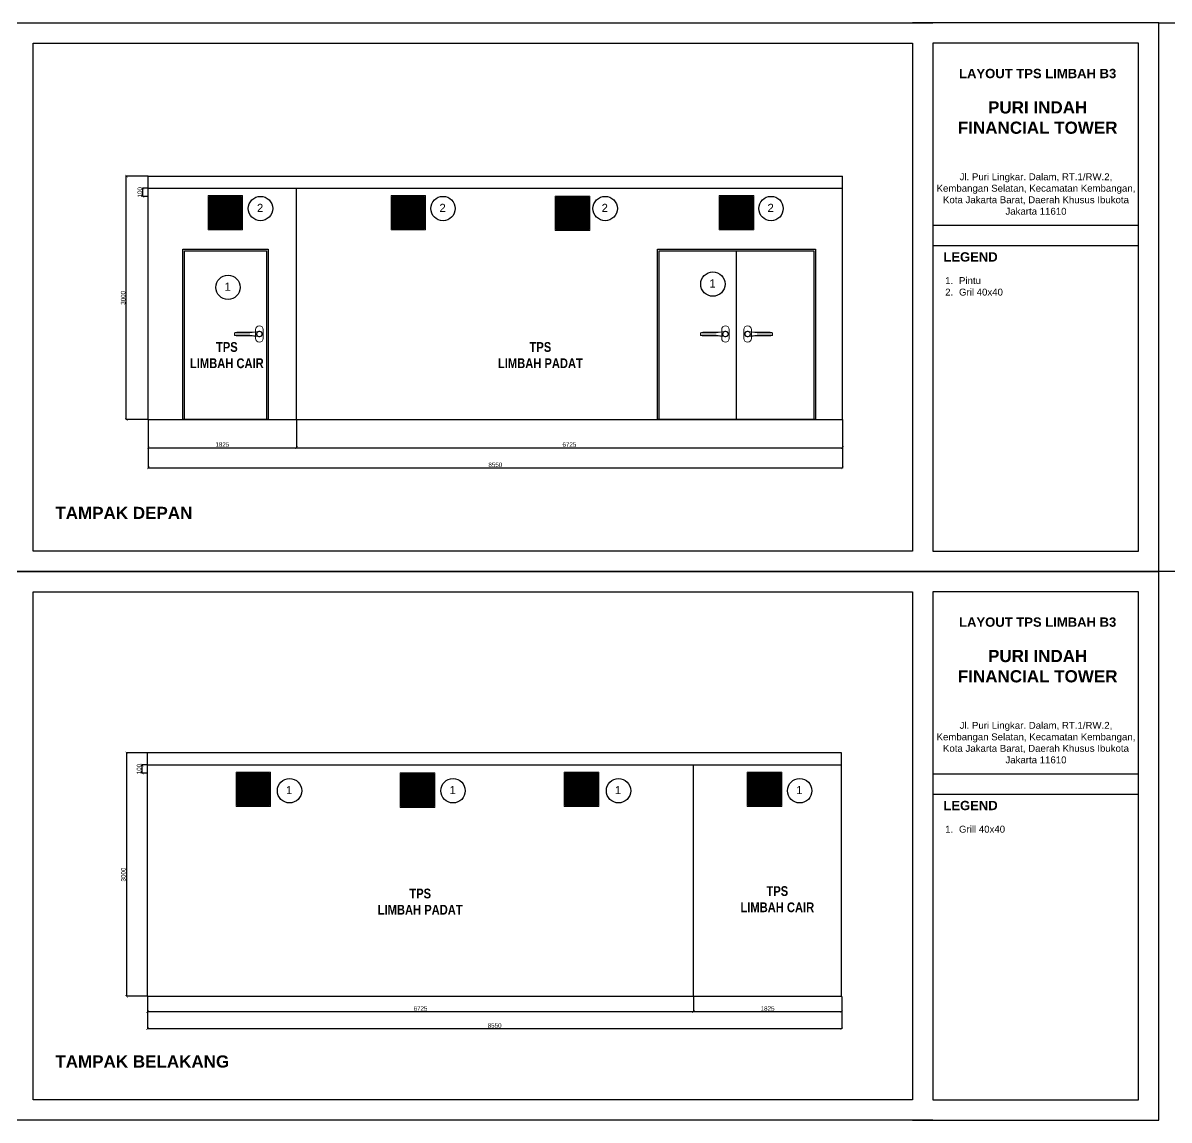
# Model space of a CAD drawing. Header units: millimetres. Extents: x -10849 to 51582, y -14593 to 28921.
# Drawn here: x 28472 to 42589, y -7834 to 5684 of the extents above; entities that cross this region are included whole.
import ezdxf

# ---------------------------------------------------------------- set-up
doc = ezdxf.new("R2010")
doc.units = ezdxf.units.MM
doc.linetypes.add('DASHED', pattern=[0.75, 0.5, -0.25])
for name, color, linetype, lineweight in [('001_Dark_1 5', 7, 'Continuous', 0), ('C NOTASI', 3, 'Continuous', 5), ('inst ME', 7, 'Continuous', 13)]:
    doc.layers.add(name, color=color, linetype=linetype, lineweight=lineweight)
doc.layers.add('A-Door', color=150, linetype='Continuous')
doc.layers.add('A-Glaz', color=92, linetype='Continuous')
doc.styles.add('DIM', font='', dxfattribs={"height": 100})
doc.styles.get("Standard").update_dxf_attribs({"font": 'arial.ttf'})
doc.styles.get('DIM').set_extended_font_data('VNI-Helve-Condense')
doc.dimstyles.new('ISO-25', dxfattribs={"dimtxt": 55, "dimasz": 32.5, "dimexe": 1.25, "dimexo": 0.625, "dimgap": 10.63, "dimtad": 1, "dimdec": 0, "dimtxsty": 'Standard', "dimblk": 'ARCHTICK', "dimcen": 2.5, "dimclrd": 40, "dimclre": 40, "dimclrt": 256, "dimadec": 0, "dimazin": 0, "dimtfac": 1, "dimtdec": 0, "dimtmove": 0, "dimatfit": 3, "dimldrblk": 'DOT', "dimfxl": 1, "dimarcsym": 0})
pattern_1 = [(45, (30025.133, -61513.14), (-9.6423652, 9.6423652), []), (45, (30031.561, -61513.14), (-9.6423652, 9.6423652), [])]
pattern_2 = [(45, (28004.326, -61523.14), (-9.6423652, 9.6423652), []), (45, (28010.754, -61523.14), (-9.6423652, 9.6423652), [])]
pattern_3 = [(45, (25983.519, -61513.14), (-9.6423652, 9.6423652), []), (45, (25989.947, -61513.14), (-9.6423652, 9.6423652), [])]
pattern_4 = [(45, (23729.326, -61513.14), (-9.6423652, 9.6423652), []), (45, (23735.754, -61513.14), (-9.6423652, 9.6423652), [])]
pattern_5 = [(45, (30370.076, -68619.615), (-9.6423652, 9.6423652), []), (45, (30376.504, -68619.615), (-9.6423652, 9.6423652), [])]
pattern_6 = [(45, (28115.883, -68619.615), (-9.6423652, 9.6423652), []), (45, (28122.311, -68619.615), (-9.6423652, 9.6423652), [])]
pattern_7 = [(45, (26095.076, -68629.615), (-9.6423652, 9.6423652), []), (45, (26101.504, -68629.615), (-9.6423652, 9.6423652), [])]
pattern_8 = [(45, (24074.269, -68619.615), (-9.6423652, 9.6423652), []), (45, (24080.697, -68619.615), (-9.6423652, 9.6423652), [])]

# ---------------------------------------------------------------- blocks, each defined once
blk = doc.blocks.new('_ArchTick')
at = {"color": 0, "linetype": 'ByBlock', "const_width": 0.15}
blk.add_lwpolyline([(-0.5, -0.5), (0.5, 0.5)], dxfattribs=at)
blk = doc.blocks.new('*D67')
at = {"color": 40, "lineweight": -2, "transparency": 16777216}
for p, q in [((30006, -3459), (29940, -3459)), ((29941, -3559), (29941, -3459)), ((30007, -3559), (29940, -3559))]:
    blk.add_line(p, q, dxfattribs=at)
at = {"layer": 'Defpoints', "color": 0, "transparency": 16777216}
for p in [(29941, -3459), (30007, -3459), (30008, -3559)]:
    blk.add_point(p, dxfattribs=at)
at = {"color": 40, "lineweight": -2, "transparency": 16777216, "xscale": 32.5, "yscale": 32.5, "zscale": 32.5}
for p, rotation in [((29941, -3459), 90), ((29941, -3559), 270)]:
    blk.add_blockref('_ArchTick', p, dxfattribs=dict(at, rotation=rotation))
at = {"transparency": 16777216, "insert": (29902, -3509), "char_height": 55, "attachment_point": 5, "rotation": 90}
blk.add_mtext('100', dxfattribs=at)
blk = doc.blocks.new('_Dot')
at = {"color": 0, "lineweight": -2}
blk.add_line((-0.5, 0), (-1, 0), dxfattribs=at)
at = {"color": 0, "const_width": 0.5}
blk.add_lwpolyline([(-0.25, 0, 1), (0.25, 0, 1)], format="xyb", close=True, dxfattribs=at)
blk = doc.blocks.new('*D91')
at = {"color": 40, "lineweight": -2, "transparency": 16777216}
for p, q in [((30007, -6310), (30007, -6709)), ((38557, -6310), (38557, -6709)), ((30007, -6707), (38557, -6707))]:
    blk.add_line(p, q, dxfattribs=at)
at = {"layer": 'Defpoints', "color": 0, "transparency": 16777216}
for p in [(30007, -6309), (38557, -6309), (38557, -6707)]:
    blk.add_point(p, dxfattribs=at)
at = {"color": 40, "lineweight": -2, "transparency": 16777216, "xscale": 32.5, "yscale": 32.5, "zscale": 32.5, "rotation": 180}
blk.add_blockref('_ArchTick', (30007, -6707), dxfattribs=at)
at = {"color": 40, "lineweight": -2, "transparency": 16777216, "xscale": 32.5, "yscale": 32.5, "zscale": 32.5}
blk.add_blockref('_ArchTick', (38557, -6707), dxfattribs=at)
at = {"transparency": 16777216, "insert": (34282, -6669), "char_height": 55, "attachment_point": 5}
blk.add_mtext('8550', dxfattribs=at)
blk = doc.blocks.new('*D92')
at = {"color": 40, "lineweight": -2, "transparency": 16777216}
for p, q in [((30007, -6310), (30007, -6499)), ((36732, -6310), (36732, -6499)), ((30007, -6498), (36732, -6498))]:
    blk.add_line(p, q, dxfattribs=at)
at = {"layer": 'Defpoints', "color": 0, "transparency": 16777216}
for p in [(30007, -6309), (36732, -6309), (36732, -6498)]:
    blk.add_point(p, dxfattribs=at)
at = {"color": 40, "lineweight": -2, "transparency": 16777216, "xscale": 32.5, "yscale": 32.5, "zscale": 32.5, "rotation": 180}
blk.add_blockref('_ArchTick', (30007, -6498), dxfattribs=at)
at = {"color": 40, "lineweight": -2, "transparency": 16777216, "xscale": 32.5, "yscale": 32.5, "zscale": 32.5}
blk.add_blockref('_ArchTick', (36732, -6498), dxfattribs=at)
at = {"transparency": 16777216, "insert": (33369, -6460), "char_height": 55, "attachment_point": 5}
blk.add_mtext('6725', dxfattribs=at)
blk = doc.blocks.new('*D93')
at = {"color": 40, "lineweight": -2, "transparency": 16777216}
for p, q in [((36732, -6310), (36732, -6499)), ((38557, -6310), (38557, -6499)), ((36732, -6498), (38557, -6498))]:
    blk.add_line(p, q, dxfattribs=at)
at = {"layer": 'Defpoints', "color": 0, "transparency": 16777216}
for p in [(36732, -6309), (38557, -6309), (38557, -6498)]:
    blk.add_point(p, dxfattribs=at)
at = {"color": 40, "lineweight": -2, "transparency": 16777216, "xscale": 32.5, "yscale": 32.5, "zscale": 32.5, "rotation": 180}
blk.add_blockref('_ArchTick', (36732, -6498), dxfattribs=at)
at = {"color": 40, "lineweight": -2, "transparency": 16777216, "xscale": 32.5, "yscale": 32.5, "zscale": 32.5}
blk.add_blockref('_ArchTick', (38557, -6498), dxfattribs=at)
at = {"transparency": 16777216, "insert": (37644, -6460), "char_height": 55, "attachment_point": 5}
blk.add_mtext('1825', dxfattribs=at)
blk = doc.blocks.new('*D97')
at = {"color": 40, "lineweight": -2, "transparency": 16777216}
for p, q in [((30015, 3647), (29948, 3647)), ((30015, 3547), (29948, 3547)), ((29949, 3547), (29949, 3647))]:
    blk.add_line(p, q, dxfattribs=at)
at = {"layer": 'Defpoints', "color": 0, "transparency": 16777216}
for p in [(29949, 3647), (30016, 3647), (30016, 3547)]:
    blk.add_point(p, dxfattribs=at)
at = {"color": 40, "lineweight": -2, "transparency": 16777216, "xscale": 32.5, "yscale": 32.5, "zscale": 32.5}
for p, rotation in [((29949, 3647), 90), ((29949, 3547), 270)]:
    blk.add_blockref('_ArchTick', p, dxfattribs=dict(at, rotation=rotation))
at = {"transparency": 16777216, "insert": (29911, 3597), "char_height": 55, "attachment_point": 5, "rotation": 90}
blk.add_mtext('100', dxfattribs=at)
blk = doc.blocks.new('*D99')
at = {"color": 40, "lineweight": -2, "transparency": 16777216}
for p, q in [((30006, -3309), (29746, -3309)), ((29747, -3309), (29747, -6309)), ((30006, -6309), (29746, -6309))]:
    blk.add_line(p, q, dxfattribs=at)
at = {"layer": 'Defpoints', "color": 0, "transparency": 16777216}
for p in [(30007, -3309), (29747, -6309), (30007, -6309)]:
    blk.add_point(p, dxfattribs=at)
at = {"color": 40, "lineweight": -2, "transparency": 16777216, "xscale": 32.5, "yscale": 32.5, "zscale": 32.5}
for p, rotation in [((29747, -3309), 90), ((29747, -6309), 270)]:
    blk.add_blockref('_ArchTick', p, dxfattribs=dict(at, rotation=rotation))
at = {"transparency": 16777216, "insert": (29709, -4809), "char_height": 55, "attachment_point": 5, "rotation": 90}
blk.add_mtext('3000', dxfattribs=at)
blk = doc.blocks.new('*D103')
at = {"color": 40, "lineweight": -2, "transparency": 16777216}
for p, q in [((30015, 3797), (29744, 3797)), ((29745, 797), (29745, 3797)), ((30015, 797), (29744, 797))]:
    blk.add_line(p, q, dxfattribs=at)
at = {"layer": 'Defpoints', "color": 0, "transparency": 16777216}
for p in [(29745, 3797), (30016, 3797), (30016, 797)]:
    blk.add_point(p, dxfattribs=at)
at = {"color": 40, "lineweight": -2, "transparency": 16777216, "xscale": 32.5, "yscale": 32.5, "zscale": 32.5}
for p, rotation in [((29745, 3797), 90), ((29745, 797), 270)]:
    blk.add_blockref('_ArchTick', p, dxfattribs=dict(at, rotation=rotation))
at = {"transparency": 16777216, "insert": (29706, 2297), "char_height": 55, "attachment_point": 5, "rotation": 90}
blk.add_mtext('3000', dxfattribs=at)
blk = doc.blocks.new('*D104')
at = {"color": 40, "lineweight": -2, "transparency": 16777216}
for p, q in [((30016, 796), (30016, 199)), ((38566, 796), (38566, 199)), ((30016, 201), (38566, 201))]:
    blk.add_line(p, q, dxfattribs=at)
at = {"layer": 'Defpoints', "color": 0, "transparency": 16777216}
for p in [(30016, 797), (38566, 797), (38566, 201)]:
    blk.add_point(p, dxfattribs=at)
at = {"color": 40, "lineweight": -2, "transparency": 16777216, "xscale": 32.5, "yscale": 32.5, "zscale": 32.5, "rotation": 180}
blk.add_blockref('_ArchTick', (30016, 201), dxfattribs=at)
at = {"color": 40, "lineweight": -2, "transparency": 16777216, "xscale": 32.5, "yscale": 32.5, "zscale": 32.5}
blk.add_blockref('_ArchTick', (38566, 201), dxfattribs=at)
at = {"transparency": 16777216, "insert": (34291, 239), "char_height": 55, "attachment_point": 5}
blk.add_mtext('8550', dxfattribs=at)
blk = doc.blocks.new('*D105')
at = {"color": 40, "lineweight": -2, "transparency": 16777216}
for p, q in [((30016, 774), (30016, 449)), ((31841, 774), (31841, 449)), ((30016, 450), (31841, 450))]:
    blk.add_line(p, q, dxfattribs=at)
at = {"layer": 'Defpoints', "color": 0, "transparency": 16777216}
for p in [(30016, 774), (31841, 774), (31841, 450)]:
    blk.add_point(p, dxfattribs=at)
at = {"color": 40, "lineweight": -2, "transparency": 16777216, "xscale": 32.5, "yscale": 32.5, "zscale": 32.5, "rotation": 180}
blk.add_blockref('_ArchTick', (30016, 450), dxfattribs=at)
at = {"color": 40, "lineweight": -2, "transparency": 16777216, "xscale": 32.5, "yscale": 32.5, "zscale": 32.5}
blk.add_blockref('_ArchTick', (31841, 450), dxfattribs=at)
at = {"transparency": 16777216, "insert": (30928, 489), "char_height": 55, "attachment_point": 5}
blk.add_mtext('1825', dxfattribs=at)
blk = doc.blocks.new('*D106')
at = {"color": 40, "lineweight": -2, "transparency": 16777216}
for p, q in [((31841, 786), (31841, 449)), ((38566, 786), (38566, 449)), ((31841, 450), (38566, 450))]:
    blk.add_line(p, q, dxfattribs=at)
at = {"layer": 'Defpoints', "color": 0, "transparency": 16777216}
for p in [(31841, 787), (38566, 787), (38566, 450)]:
    blk.add_point(p, dxfattribs=at)
at = {"color": 40, "lineweight": -2, "transparency": 16777216, "xscale": 32.5, "yscale": 32.5, "zscale": 32.5, "rotation": 180}
blk.add_blockref('_ArchTick', (31841, 450), dxfattribs=at)
at = {"color": 40, "lineweight": -2, "transparency": 16777216, "xscale": 32.5, "yscale": 32.5, "zscale": 32.5}
blk.add_blockref('_ArchTick', (38566, 450), dxfattribs=at)
at = {"transparency": 16777216, "insert": (35203, 489), "char_height": 55, "attachment_point": 5}
blk.add_mtext('6725', dxfattribs=at)

msp = doc.modelspace()

# ---------------------------------------------------------------- hatches: boundary and pattern name
at = {"layer": 'C NOTASI', "ltscale": 0.15}
h = msp.add_hatch(dxfattribs=at)
h.set_pattern_fill('ANSI32', color=251, scale=36.363636, style=0)
h.set_pattern_definition([(45, (23742.126, -61513.14), (-9.6423652, 9.6423652), []), (45, (23748.554, -61513.14), (-9.6423652, 9.6423652), [])])
h.paths.add_polyline_path([(31165.8, 3547.1), (30765.6, 3547.1), (30765.6, 3491.7), (31165.8, 3491.7)])
h.paths.add_polyline_path([(31165.8, 3483.7), (30765.6, 3483.7), (30765.6, 3411.7), (31165.8, 3411.7)])
h = msp.add_hatch(dxfattribs=at)
h.set_pattern_fill('ANSI32', color=251, scale=36.363636, style=0)
h.set_pattern_definition([(45, (25996.319, -61513.14), (-9.6423652, 9.6423652), []), (45, (26002.747, -61513.14), (-9.6423652, 9.6423652), [])])
h.paths.add_polyline_path([(33419.9, 3547.1), (33019.8, 3547.1), (33019.8, 3491.7), (33419.9, 3491.7)])
h.paths.add_polyline_path([(33419.9, 3483.7), (33019.8, 3483.7), (33019.8, 3411.7), (33419.9, 3411.7)])
h = msp.add_hatch(dxfattribs=at)
h.set_pattern_fill('ANSI32', color=251, scale=36.363636, style=0)
h.set_pattern_definition([(45, (28017.126, -61523.14), (-9.6423652, 9.6423652), []), (45, (28023.554, -61523.14), (-9.6423652, 9.6423652), [])])
h.paths.add_polyline_path([(35440.8, 3537.1), (35040.6, 3537.1), (35040.6, 3481.7), (35440.8, 3481.7)])
h.paths.add_polyline_path([(35440.8, 3473.7), (35040.6, 3473.7), (35040.6, 3401.7), (35440.8, 3401.7)])
h = msp.add_hatch(dxfattribs=at)
h.set_pattern_fill('ANSI32', color=251, scale=36.363636, style=0)
h.set_pattern_definition([(45, (30037.933, -61513.14), (-9.6423652, 9.6423652), []), (45, (30044.361, -61513.14), (-9.6423652, 9.6423652), [])])
h.paths.add_polyline_path([(37461.6, 3547.1), (37061.4, 3547.1), (37061.4, 3491.7), (37461.6, 3491.7)])
h.paths.add_polyline_path([(37461.6, 3483.7), (37061.4, 3483.7), (37061.4, 3411.7), (37461.6, 3411.7)])
h = msp.add_hatch(dxfattribs=at)
h.set_pattern_fill('ANSI32', color=251, scale=36.363636, style=0)
h.set_pattern_definition(pattern_4)
h.paths.add_polyline_path([(31165.8, 3403.7), (30765.6, 3403.7), (30765.6, 3331.7), (31165.8, 3331.7)])
h.paths.add_polyline_path([(31165.8, 3324.4), (30765.6, 3323.7), (30765.6, 3251.7), (31165.8, 3252.4)])
h.paths.add_polyline_path([(31165.8, 3243.7), (30765.6, 3243.7), (30765.6, 3171.7), (31165.8, 3171.7)])
h = msp.add_hatch(dxfattribs=at)
h.set_pattern_fill('ANSI32', color=251, scale=36.363636, style=0)
h.set_pattern_definition(pattern_3)
h.paths.add_polyline_path([(33419.9, 3403.7), (33019.8, 3403.7), (33019.8, 3331.7), (33419.9, 3331.7)])
h.paths.add_polyline_path([(33419.9, 3324.4), (33019.8, 3323.7), (33019.8, 3251.7), (33419.9, 3252.4)])
h.paths.add_polyline_path([(33419.9, 3243.7), (33019.8, 3243.7), (33019.8, 3171.7), (33419.9, 3171.7)])
h = msp.add_hatch(dxfattribs=at)
h.set_pattern_fill('ANSI32', color=251, scale=36.363636, style=0)
h.set_pattern_definition(pattern_2)
h.paths.add_polyline_path([(35440.8, 3393.7), (35040.6, 3393.7), (35040.6, 3321.7), (35440.8, 3321.7)])
h.paths.add_polyline_path([(35440.8, 3314.4), (35040.6, 3313.7), (35040.6, 3241.7), (35440.8, 3242.4)])
h.paths.add_polyline_path([(35440.8, 3233.7), (35040.6, 3233.7), (35040.6, 3161.7), (35440.8, 3161.7)])
h = msp.add_hatch(dxfattribs=at)
h.set_pattern_fill('ANSI32', color=251, scale=36.363636, style=0)
h.set_pattern_definition(pattern_1)
h.paths.add_polyline_path([(37461.6, 3403.7), (37061.4, 3403.7), (37061.4, 3331.7), (37461.6, 3331.7)])
h.paths.add_polyline_path([(37461.6, 3324.4), (37061.4, 3323.7), (37061.4, 3251.7), (37461.6, 3252.4)])
h.paths.add_polyline_path([(37461.6, 3243.7), (37061.4, 3243.7), (37061.4, 3171.7), (37461.6, 3171.7)])
h = msp.add_hatch(dxfattribs=at)
h.set_pattern_fill('ANSI32', color=251, scale=36.363636, style=0)
h.set_pattern_definition(pattern_4)
h.paths.add_polyline_path([(31165.8, 3163.7), (30765.6, 3163.7), (30765.6, 3147.1), (31165.8, 3147.1)])
h = msp.add_hatch(dxfattribs=at)
h.set_pattern_fill('ANSI32', color=251, scale=36.363636, style=0)
h.set_pattern_definition(pattern_3)
h.paths.add_polyline_path([(33419.9, 3163.7), (33019.8, 3163.7), (33019.8, 3147.1), (33419.9, 3147.1)])
h = msp.add_hatch(dxfattribs=at)
h.set_pattern_fill('ANSI32', color=251, scale=36.363636, style=0)
h.set_pattern_definition(pattern_2)
h.paths.add_polyline_path([(35440.8, 3153.7), (35040.6, 3153.7), (35040.6, 3137.1), (35440.8, 3137.1)])
h = msp.add_hatch(dxfattribs=at)
h.set_pattern_fill('ANSI32', color=251, scale=36.363636, style=0)
h.set_pattern_definition(pattern_1)
h.paths.add_polyline_path([(37461.6, 3163.7), (37061.4, 3163.7), (37061.4, 3147.1), (37461.6, 3147.1)])
h = msp.add_hatch(dxfattribs=at)
h.set_pattern_fill('ANSI32', color=251, scale=36.363636, style=0)
h.set_pattern_definition([(45, (24087.069, -68619.615), (-9.6423652, 9.6423652), []), (45, (24093.497, -68619.615), (-9.6423652, 9.6423652), [])])
h.paths.add_polyline_path([(31510.7, -3559.4), (31110.5, -3559.4), (31110.5, -3614.8), (31510.7, -3614.8)])
h.paths.add_polyline_path([(31510.7, -3622.8), (31110.5, -3622.8), (31110.5, -3694.8), (31510.7, -3694.8)])
h = msp.add_hatch(dxfattribs=at)
h.set_pattern_fill('ANSI32', color=251, scale=36.363636, style=0)
h.set_pattern_definition([(45, (26107.876, -68629.615), (-9.6423652, 9.6423652), []), (45, (26114.304, -68629.615), (-9.6423652, 9.6423652), [])])
h.paths.add_polyline_path([(33531.5, -3569.4), (33131.3, -3569.4), (33131.3, -3624.8), (33531.5, -3624.8)])
h.paths.add_polyline_path([(33531.5, -3632.8), (33131.3, -3632.8), (33131.3, -3704.8), (33531.5, -3704.8)])
h = msp.add_hatch(dxfattribs=at)
h.set_pattern_fill('ANSI32', color=251, scale=36.363636, style=0)
h.set_pattern_definition([(45, (28128.683, -68619.615), (-9.6423652, 9.6423652), []), (45, (28135.111, -68619.615), (-9.6423652, 9.6423652), [])])
h.paths.add_polyline_path([(35552.3, -3559.4), (35152.1, -3559.4), (35152.1, -3614.8), (35552.3, -3614.8)])
h.paths.add_polyline_path([(35552.3, -3622.8), (35152.1, -3622.8), (35152.1, -3694.8), (35552.3, -3694.8)])
h = msp.add_hatch(dxfattribs=at)
h.set_pattern_fill('ANSI32', color=251, scale=36.363636, style=0)
h.set_pattern_definition([(45, (30382.876, -68619.615), (-9.6423652, 9.6423652), []), (45, (30389.304, -68619.615), (-9.6423652, 9.6423652), [])])
h.paths.add_polyline_path([(37806.5, -3559.4), (37406.3, -3559.4), (37406.3, -3614.8), (37806.5, -3614.8)])
h.paths.add_polyline_path([(37806.5, -3622.8), (37406.3, -3622.8), (37406.3, -3694.8), (37806.5, -3694.8)])
h = msp.add_hatch(dxfattribs=at)
h.set_pattern_fill('ANSI32', color=251, scale=36.363636, style=0)
h.set_pattern_definition(pattern_8)
h.paths.add_polyline_path([(31510.7, -3702.8), (31110.5, -3702.8), (31110.5, -3774.8), (31510.7, -3774.8)])
h.paths.add_polyline_path([(31510.7, -3782), (31110.5, -3782.8), (31110.5, -3854.8), (31510.7, -3854)])
h.paths.add_polyline_path([(31510.7, -3862.8), (31110.5, -3862.8), (31110.5, -3934.8), (31510.7, -3934.8)])
h = msp.add_hatch(dxfattribs=at)
h.set_pattern_fill('ANSI32', color=251, scale=36.363636, style=0)
h.set_pattern_definition(pattern_7)
h.paths.add_polyline_path([(33531.5, -3712.8), (33131.3, -3712.8), (33131.3, -3784.8), (33531.5, -3784.8)])
h.paths.add_polyline_path([(33531.5, -3792), (33131.3, -3792.8), (33131.3, -3864.8), (33531.5, -3864)])
h.paths.add_polyline_path([(33531.5, -3872.8), (33131.3, -3872.8), (33131.3, -3944.8), (33531.5, -3944.8)])
h = msp.add_hatch(dxfattribs=at)
h.set_pattern_fill('ANSI32', color=251, scale=36.363636, style=0)
h.set_pattern_definition(pattern_6)
h.paths.add_polyline_path([(35552.3, -3702.8), (35152.1, -3702.8), (35152.1, -3774.8), (35552.3, -3774.8)])
h.paths.add_polyline_path([(35552.3, -3782), (35152.1, -3782.8), (35152.1, -3854.8), (35552.3, -3854)])
h.paths.add_polyline_path([(35552.3, -3862.8), (35152.1, -3862.8), (35152.1, -3934.8), (35552.3, -3934.8)])
h = msp.add_hatch(dxfattribs=at)
h.set_pattern_fill('ANSI32', color=251, scale=36.363636, style=0)
h.set_pattern_definition(pattern_5)
h.paths.add_polyline_path([(37806.5, -3702.8), (37406.3, -3702.8), (37406.3, -3774.8), (37806.5, -3774.8)])
h.paths.add_polyline_path([(37806.5, -3782), (37406.3, -3782.8), (37406.3, -3854.8), (37806.5, -3854)])
h.paths.add_polyline_path([(37806.5, -3862.8), (37406.3, -3862.8), (37406.3, -3934.8), (37806.5, -3934.8)])
h = msp.add_hatch(dxfattribs=at)
h.set_pattern_fill('ANSI32', color=251, scale=36.363636, style=0)
h.set_pattern_definition(pattern_8)
h.paths.add_polyline_path([(31510.7, -3942.8), (31110.5, -3942.8), (31110.5, -3959.4), (31510.7, -3959.4)])
h = msp.add_hatch(dxfattribs=at)
h.set_pattern_fill('ANSI32', color=251, scale=36.363636, style=0)
h.set_pattern_definition(pattern_7)
h.paths.add_polyline_path([(33531.5, -3952.8), (33131.3, -3952.8), (33131.3, -3969.4), (33531.5, -3969.4)])
h = msp.add_hatch(dxfattribs=at)
h.set_pattern_fill('ANSI32', color=251, scale=36.363636, style=0)
h.set_pattern_definition(pattern_6)
h.paths.add_polyline_path([(35552.3, -3942.8), (35152.1, -3942.8), (35152.1, -3959.4), (35552.3, -3959.4)])
h = msp.add_hatch(dxfattribs=at)
h.set_pattern_fill('ANSI32', color=251, scale=36.363636, style=0)
h.set_pattern_definition(pattern_5)
h.paths.add_polyline_path([(37806.5, -3942.8), (37406.3, -3942.8), (37406.3, -3959.4), (37806.5, -3959.4)])

# ---------------------------------------------------------------- linework, layer by layer
for points in [[(39680.9, -1075), (28346.7, -1075), (28346.7, 5683.9), (39680.9, 5683.9)], [(39430.9, -1075), (42464.5, -1075), (42464.5, 5683.9), (39430.9, 5683.9)], [(48798.7, -1075), (42464.5, -1075), (42464.5, 5683.9), (48798.7, 5683.9)], [(30015.8, 797.1), (30015.8, 3797.1)], [(30015.8, 3797.1), (38565.8, 3797.1)], [(38565.8, 797.1), (38565.8, 3797.1)], [(30015.8, 3647.1), (38565.8, 3647.1)], [(31840.8, 797.1), (31840.8, 3647.1)], [(33419.9, 3507.1), (33019.9, 3507.1)], [(35440.8, 3497.1), (35040.8, 3497.1)], [(35440.8, 3487.1), (35040.8, 3487.1)], [(35440.8, 3447.1), (35040.8, 3447.1)], [(35440.8, 3437.1), (35040.8, 3437.1)], [(35440.8, 3397.1), (35040.8, 3397.1)], [(35440.8, 3387.1), (35040.8, 3387.1)], [(35440.8, 3347.1), (35040.8, 3347.1)], [(35440.8, 3337.1), (35040.8, 3337.1)], [(35440.8, 3297.1), (35040.8, 3297.1)], [(35440.8, 3287.1), (35040.8, 3287.1)], [(35440.8, 3247.1), (35040.8, 3247.1)], [(39680.9, 3191.6), (42214.5, 3191.6)], [(39680.9, 2941.6), (42214.5, 2941.6)], [(30015.8, 797.1), (38565.8, 797.1)], [(39680.9, -7833.9), (28346.7, -7833.9), (28346.7, -1075), (39680.9, -1075)], [(39430.9, -7833.9), (42464.5, -7833.9), (42464.5, -1075), (39430.9, -1075)], [(30006.5, -6309.4), (30006.5, -3309.4)], [(38556.5, -3309.4), (30006.5, -3309.4)], [(38556.5, -6309.4), (38556.5, -3309.4)], [(38556.5, -3459.4), (30006.5, -3459.4)], [(36731.5, -6309.4), (36731.5, -3459.4)], [(31510.7, -3599.4), (31110.7, -3599.4)], [(31510.7, -3609.4), (31110.7, -3609.4)], [(31510.7, -3649.4), (31110.7, -3649.4)], [(31510.7, -3659.4), (31110.7, -3659.4)], [(33131.5, -3609.4), (33531.5, -3609.4)], [(33131.5, -3619.4), (33531.5, -3619.4)], [(33131.5, -3659.4), (33531.5, -3659.4)], [(33131.5, -3669.4), (33531.5, -3669.4)], [(35152.3, -3599.4), (35552.3, -3599.4)], [(35152.3, -3609.4), (35552.3, -3609.4)], [(35152.3, -3649.4), (35552.3, -3649.4)], [(35152.3, -3659.4), (35552.3, -3659.4)], [(39680.9, -3567.3), (42214.5, -3567.3)], [(31510.7, -3699.4), (31110.7, -3699.4)], [(31510.7, -3709.4), (31110.7, -3709.4)], [(31510.7, -3749.4), (31110.7, -3749.4)], [(31510.7, -3759.4), (31110.7, -3759.4)], [(31510.7, -3799.4), (31110.7, -3799.4)], [(31510.7, -3809.4), (31110.7, -3809.4)], [(33131.5, -3709.4), (33531.5, -3709.4)], [(33131.5, -3719.4), (33531.5, -3719.4)], [(33131.5, -3759.4), (33531.5, -3759.4)], [(33131.5, -3769.4), (33531.5, -3769.4)], [(33131.5, -3809.4), (33531.5, -3809.4)], [(35152.3, -3699.4), (35552.3, -3699.4)], [(35152.3, -3709.4), (35552.3, -3709.4)], [(35152.3, -3749.4), (35552.3, -3749.4)], [(35152.3, -3759.4), (35552.3, -3759.4)], [(35152.3, -3799.4), (35552.3, -3799.4)], [(35152.3, -3809.4), (35552.3, -3809.4)], [(33131.5, -3819.4), (33531.5, -3819.4)], [(33131.5, -3859.4), (33531.5, -3859.4)], [(33131.5, -3869.4), (33531.5, -3869.4)], [(39680.9, -3817.3), (42214.5, -3817.3)], [(38556.5, -6309.4), (30006.5, -6309.4)]]:
    msp.add_lwpolyline(points)
for points in [[(28596.7, 5433.9), (39430.9, 5433.9), (39430.9, -825), (28596.7, -825)], [(39680.9, -825), (42214.5, -825), (42214.5, 5433.9), (39680.9, 5433.9)], [(28596.7, -1325), (39430.9, -1325), (39430.9, -7583.9), (28596.7, -7583.9)], [(39680.9, -7583.9), (42214.5, -7583.9), (42214.5, -1325), (39680.9, -1325)]]:
    msp.add_lwpolyline(points, close=True)
at = {"color": 5}
for centre in [(31398, 3397.1), (33646.2, 3397.1), (35643.4, 3397.1), (37686.9, 3397.1), (30998.1, 2426), (36970.2, 2466), (31755.8, -3776.2), (33770, -3776.2), (35808, -3776.2), (38040, -3776.2)]:
    msp.add_circle(centre, 150, dxfattribs=at)
at = {"layer": '001_Dark_1 5', "linetype": 'Continuous'}
for p, q in [((31076.7, 1865.4), (31076.7, 1836.1)), ((31239.4, 1865.4), (31080, 1865.4)), ((31080, 1836.1), (31239.4, 1836.1)), ((31252.3, 1873), (31117.5, 1873)), ((31337.7, 1877.1), (31337.7, 1904.7)), ((31431.2, 1904.7), (31431.2, 1796.8)), ((36817.7, 1865.4), (36817.7, 1836.1)), ((36980.4, 1865.4), (36821, 1865.4)), ((36821, 1836.1), (36980.4, 1836.1)), ((36993.3, 1873), (36858.5, 1873)), ((37078.7, 1877.1), (37078.7, 1904.7)), ((37172.2, 1904.7), (37172.2, 1796.8)), ((37351.3, 1904.7), (37351.3, 1796.8)), ((37444.8, 1877.1), (37444.8, 1904.7)), ((37530.2, 1873), (37665, 1873)), ((37543.1, 1865.4), (37702.5, 1865.4)), ((37702.5, 1836.1), (37543.1, 1836.1)), ((37705.8, 1865.4), (37705.8, 1836.1)), ((31117.5, 1828.4), (31252.3, 1828.4)), ((31337.7, 1796.8), (31337.7, 1824.4)), ((36858.5, 1828.4), (36993.3, 1828.4)), ((37078.7, 1796.8), (37078.7, 1824.4)), ((37444.8, 1796.8), (37444.8, 1824.4)), ((37665, 1828.4), (37530.2, 1828.4))]:
    msp.add_line(p, q, dxfattribs=at)
at = {"layer": '001_Dark_1 5', "linetype": 'DASHED'}
for p, q in [((31337.7, 1877.1), (31337.7, 1824.4)), ((37078.7, 1877.1), (37078.7, 1824.4)), ((37444.8, 1877.1), (37444.8, 1824.4))]:
    msp.add_line(p, q, dxfattribs=at)
at = {"layer": '001_Dark_1 5', "linetype": 'Continuous'}
for centre, radius, start, end in [((31078.3, 1865.4), 1.61, 106.68673, 180), ((31078.3, 1836.1), 1.61, 180, 253.31327), ((31119.4, 1728.5), 144.5, 90.73719, 106.71453), ((31227.6, 2552.7), 687.4, 270.97892, 280.44438), ((31227.6, 1148.7), 687.4, 79.55562, 89.02108), ((31252.3, 2780.6), 907.6, 270, 278.09083), ((31384.5, 1904.7), 46.7, 0, 180), ((31384.5, 1850.7), 34.5, 238.7771, 121.2229), ((31384.5, 1850.7), 31.6, 261.90917, 98.09083), ((36819.3, 1865.4), 1.61, 106.68673, 180), ((36819.3, 1836.1), 1.61, 180, 253.31327), ((36860.4, 1728.5), 144.5, 90.73719, 106.71453), ((36968.6, 2552.7), 687.4, 270.97892, 280.44438), ((36968.6, 1148.7), 687.4, 79.55562, 89.02108), ((36993.3, 2780.6), 907.6, 270, 278.09083), ((37125.5, 1904.7), 46.7, 0, 180), ((37125.5, 1850.7), 34.5, 238.7771, 121.2229), ((37125.5, 1850.7), 31.6, 261.90917, 98.09083), ((37398, 1904.7), 46.7, 0, 180), ((37398, 1850.7), 34.5, 58.7771, 301.2229), ((37398, 1850.7), 31.6, 81.90917, 278.09083), ((37530.2, 2780.6), 907.6, 261.90917, 270), ((37554.9, 2552.7), 687.4, 259.55562, 269.02108), ((37554.9, 1148.7), 687.4, 90.97892, 100.44438), ((37663.1, 1728.5), 144.5, 73.28547, 89.26281), ((37704.2, 1865.4), 1.61, 0, 73.31327), ((37704.2, 1836.1), 1.61, 286.68673, 0), ((31119.4, 1973), 144.5, 253.28547, 269.26281), ((31252.3, 920.9), 907.6, 81.90917, 90), ((31384.5, 1796.8), 46.7, 180, 0), ((36860.4, 1973), 144.5, 253.28547, 269.26281), ((36993.3, 920.9), 907.6, 81.90917, 90), ((37125.5, 1796.8), 46.7, 180, 0), ((37398, 1796.8), 46.7, 180, 0), ((37530.2, 920.9), 907.6, 90, 98.09083), ((37663.1, 1973), 144.5, 270.73719, 286.71453)]:
    msp.add_arc(centre, radius, start, end, dxfattribs=at)
at = {"layer": '001_Dark_1 5', "linetype": 'DASHED'}
for centre, radius, start, end in [((31384.5, 1850.7), 34.5, 121.2229, 238.7771), ((31384.5, 1850.7), 31.6, 98.09083, 261.90917), ((37125.5, 1850.7), 34.5, 121.2229, 238.7771), ((37125.5, 1850.7), 31.6, 98.09083, 261.90917), ((37398, 1850.7), 31.6, 278.09083, 81.90917), ((37398, 1850.7), 34.5, 301.2229, 58.7771)]:
    msp.add_arc(centre, radius, start, end, dxfattribs=at)
at = {"layer": 'A-Door'}
for points in [[(30440.8, 797.1), (30440.8, 2897.1), (31490.7, 2897.1), (31490.7, 797.1), (30440.8, 797.1)], [(30460.8, 797.1), (30460.8, 2877.1), (31470.7, 2877.1), (31470.7, 797.1)], [(36287.8, 2897.1), (38235.8, 2897.1), (38235.8, 797.1), (36287.8, 797.1), (36287.8, 2897.1)], [(36307.8, 797.1), (36307.8, 2877.1), (38215.8, 2877.1), (38215.8, 797.1)], [(37261.8, 797.1), (37261.8, 2877.1)]]:
    msp.add_lwpolyline(points, dxfattribs=at)
at = {"layer": 'inst ME', "color": 3}
for points in [[(30753.6, 3559.1), (31177.8, 3559.1), (31177.8, 3135.1), (30753.6, 3135.1)], [(30765.6, 3547.1), (31165.8, 3547.1), (31165.8, 3147.1), (30765.6, 3147.1)], [(33007.8, 3559.1), (33431.9, 3559.1), (33431.9, 3135.1), (33007.8, 3135.1)], [(33019.8, 3547.1), (33419.9, 3547.1), (33419.9, 3147.1), (33019.8, 3147.1)], [(35028.6, 3549.1), (35452.8, 3549.1), (35452.8, 3125.1), (35028.6, 3125.1)], [(35040.6, 3537.1), (35440.8, 3537.1), (35440.8, 3137.1), (35040.6, 3137.1)], [(37049.4, 3559.1), (37473.6, 3559.1), (37473.6, 3135.1), (37049.4, 3135.1)], [(37061.4, 3547.1), (37461.6, 3547.1), (37461.6, 3147.1), (37061.4, 3147.1)], [(31098.5, -3547.4), (31522.7, -3547.4), (31522.7, -3971.4), (31098.5, -3971.4)], [(31110.5, -3559.4), (31510.7, -3559.4), (31510.7, -3959.4), (31110.5, -3959.4)], [(33119.3, -3557.4), (33543.5, -3557.4), (33543.5, -3981.4), (33119.3, -3981.4)], [(33131.3, -3569.4), (33531.5, -3569.4), (33531.5, -3969.4), (33131.3, -3969.4)], [(35140.1, -3547.4), (35564.3, -3547.4), (35564.3, -3971.4), (35140.1, -3971.4)], [(35152.1, -3559.4), (35552.3, -3559.4), (35552.3, -3959.4), (35152.1, -3959.4)], [(37394.3, -3547.4), (37818.5, -3547.4), (37818.5, -3971.4), (37394.3, -3971.4)], [(37406.3, -3559.4), (37806.5, -3559.4), (37806.5, -3959.4), (37406.3, -3959.4)]]:
    msp.add_lwpolyline(points, close=True, dxfattribs=at)
at = {"layer": 'inst ME'}
for points in [[(30765.6, 3547.1), (30765.6, 3147.1)], [(31153, 3547.1), (30765.6, 3547.1)], [(33019.8, 3547.1), (33019.8, 3147.1)], [(33407.1, 3547.1), (33019.8, 3547.1)], [(35040.6, 3537.1), (35040.6, 3137.1)], [(35428, 3537.1), (35040.6, 3537.1)], [(37061.4, 3547.1), (37061.4, 3147.1)], [(37448.8, 3547.1), (37061.4, 3547.1)], [(31153, 3147.1), (30765.6, 3147.1)], [(33407.1, 3147.1), (33019.8, 3147.1)], [(35428, 3137.1), (35040.6, 3137.1)], [(37448.8, 3147.1), (37061.4, 3147.1)], [(31110.5, -3559.4), (31110.5, -3959.4)], [(31497.9, -3559.4), (31110.5, -3559.4)], [(33131.3, -3569.4), (33131.3, -3969.4)], [(33518.7, -3569.4), (33131.3, -3569.4)], [(35152.1, -3559.4), (35152.1, -3959.4)], [(35539.5, -3559.4), (35152.1, -3559.4)], [(37406.3, -3559.4), (37406.3, -3959.4)], [(37793.7, -3559.4), (37406.3, -3559.4)], [(31497.9, -3959.4), (31110.5, -3959.4)], [(33518.7, -3969.4), (33131.3, -3969.4)], [(35539.5, -3959.4), (35152.1, -3959.4)], [(37793.7, -3959.4), (37406.3, -3959.4)]]:
    msp.add_lwpolyline(points, dxfattribs=at)
at = {"layer": 'inst ME', "color": 3}
for points in [[(30765.6, 3491.7), (31165.8, 3491.7)], [(30765.6, 3483.7), (31165.8, 3483.7)], [(30765.6, 3411.7), (31165.8, 3411.7)], [(30765.6, 3403.7), (31165.8, 3403.7)], [(33019.8, 3491.7), (33419.9, 3491.7)], [(33019.8, 3483.7), (33419.9, 3483.7)], [(33019.8, 3411.7), (33419.9, 3411.7)], [(33019.8, 3403.7), (33419.9, 3403.7)], [(35040.6, 3481.7), (35440.8, 3481.7)], [(35040.6, 3473.7), (35440.8, 3473.7)], [(35040.6, 3401.7), (35440.8, 3401.7)], [(35040.6, 3393.7), (35440.8, 3393.7)], [(37061.4, 3491.7), (37461.6, 3491.7)], [(37061.4, 3483.7), (37461.6, 3483.7)], [(37061.4, 3411.7), (37461.6, 3411.7)], [(37061.4, 3403.7), (37461.6, 3403.7)], [(30765.6, 3331.7), (31165.8, 3331.7)], [(30765.6, 3323.7), (31165.8, 3323.7)], [(30765.6, 3251.7), (31165.8, 3251.7)], [(33019.8, 3331.7), (33419.9, 3331.7)], [(33019.8, 3323.7), (33419.9, 3323.7)], [(33019.8, 3251.7), (33419.9, 3251.7)], [(35040.6, 3321.7), (35440.8, 3321.7)], [(35040.6, 3313.7), (35440.8, 3313.7)], [(37061.4, 3331.7), (37461.6, 3331.7)], [(37061.4, 3323.7), (37461.6, 3323.7)], [(37061.4, 3251.7), (37461.6, 3251.7)], [(30765.6, 3243.7), (31165.8, 3243.7)], [(30765.6, 3171.7), (31165.8, 3171.7)], [(30765.6, 3163.7), (31165.8, 3163.7)], [(33019.8, 3243.7), (33419.9, 3243.7)], [(33019.8, 3171.7), (33419.9, 3171.7)], [(33019.8, 3163.7), (33419.9, 3163.7)], [(35040.6, 3241.7), (35440.8, 3241.7)], [(35040.6, 3233.7), (35440.8, 3233.7)], [(35040.6, 3161.7), (35440.8, 3161.7)], [(35040.6, 3153.7), (35440.8, 3153.7)], [(37061.4, 3243.7), (37461.6, 3243.7)], [(37061.4, 3171.7), (37461.6, 3171.7)], [(37061.4, 3163.7), (37461.6, 3163.7)], [(31110.5, -3614.8), (31510.7, -3614.8)], [(31110.5, -3622.8), (31510.7, -3622.8)], [(33131.3, -3624.8), (33531.5, -3624.8)], [(33131.3, -3632.8), (33531.5, -3632.8)], [(35152.1, -3614.8), (35552.3, -3614.8)], [(35152.1, -3622.8), (35552.3, -3622.8)], [(37406.3, -3614.8), (37806.5, -3614.8)], [(37406.3, -3622.8), (37806.5, -3622.8)], [(31110.5, -3694.8), (31510.7, -3694.8)], [(31110.5, -3702.8), (31510.7, -3702.8)], [(31110.5, -3774.8), (31510.7, -3774.8)], [(31110.5, -3782.8), (31510.7, -3782.8)], [(33131.3, -3704.8), (33531.5, -3704.8)], [(33131.3, -3712.8), (33531.5, -3712.8)], [(33131.3, -3784.8), (33531.5, -3784.8)], [(33131.3, -3792.8), (33531.5, -3792.8)], [(35152.1, -3694.8), (35552.3, -3694.8)], [(35152.1, -3702.8), (35552.3, -3702.8)], [(35152.1, -3774.8), (35552.3, -3774.8)], [(35152.1, -3782.8), (35552.3, -3782.8)], [(37406.3, -3694.8), (37806.5, -3694.8)], [(37406.3, -3702.8), (37806.5, -3702.8)], [(37406.3, -3774.8), (37806.5, -3774.8)], [(37406.3, -3782.8), (37806.5, -3782.8)], [(31110.5, -3854.8), (31510.7, -3854.8)], [(31110.5, -3862.8), (31510.7, -3862.8)], [(31110.5, -3934.8), (31510.7, -3934.8)], [(31110.5, -3942.8), (31510.7, -3942.8)], [(33131.3, -3864.8), (33531.5, -3864.8)], [(33131.3, -3872.8), (33531.5, -3872.8)], [(33131.3, -3944.8), (33531.5, -3944.8)], [(33131.3, -3952.8), (33531.5, -3952.8)], [(35152.1, -3854.8), (35552.3, -3854.8)], [(35152.1, -3862.8), (35552.3, -3862.8)], [(35152.1, -3934.8), (35552.3, -3934.8)], [(35152.1, -3942.8), (35552.3, -3942.8)], [(37406.3, -3854.8), (37806.5, -3854.8)], [(37406.3, -3862.8), (37806.5, -3862.8)], [(37406.3, -3934.8), (37806.5, -3934.8)], [(37406.3, -3942.8), (37806.5, -3942.8)]]:
    msp.add_lwpolyline(points, dxfattribs=at)

# ---------------------------------------------------------------- texts
at = {"attachment_point": 1}
for s, width, insert, char_height in [('\\pxqc;{\\fArial|b1|i0|c0|p34;\\H0.92x;LAYOUT TPS LIMBAH B3\\P\\H1.08696x;\\P\\H1.2x;PURI INDAH \\PFINANCIAL TOWER}', 2823.659, (39559.1, 5118.1), 125), ('\\pxqc;Jl. Puri Lingkar. Dalam, RT.1/RW.2, Kembangan Selatan, Kecamatan Kembangan, Kota Jakarta Barat, Daerah Khusus Ibukota Jakarta 11610', 2445.621, (39727.1, 3830.9), 85), ('{\\fArial|b1|i0|c0|p34;\\H0.92x;LEGEND}', 925.541, (39809.1, 2858.3), 125), ('\\pxi-2,l3,ql,t3;1.^IPintu\\P2.^IGril 40x40', 2445.621, (39746.9, 2551.5), 85), ('\\pxql;{\\fArial|b1|i0|c0|p34;\\H1.2x;TAMPAK DEPAN}', 2823.659, (28870.8, -278), 125), ('\\pxqc;{\\fArial|b1|i0|c0|p34;\\H0.92x;LAYOUT TPS LIMBAH B3\\P\\H1.08696x;\\P\\H1.2x;PURI INDAH \\PFINANCIAL TOWER}', 2823.659, (39559.1, -1640.9), 125), ('\\pxqc;Jl. Puri Lingkar. Dalam, RT.1/RW.2, Kembangan Selatan, Kecamatan Kembangan, Kota Jakarta Barat, Daerah Khusus Ibukota Jakarta 11610', 2445.621, (39727.1, -2928.1), 85), ('{\\fArial|b1|i0|c0|p34;\\H0.92x;LEGEND}', 925.541, (39809.1, -3900.6), 125), ('\\pxi-2,l3,ql,t3;1.^IGrill 40x40', 2445.621, (39746.9, -4207.4), 85), ('\\pxql;{\\fArial|b1|i0|c0|p34;\\H1.2x;TAMPAK BELAKANG}', 2823.659, (28870.8, -7037), 125)]:
    msp.add_mtext_dynamic_manual_height_columns(s, width=width, gutter_width=12.5, heights=[0], dxfattribs=dict(at, insert=insert, char_height=char_height))
at = {"color": 5, "char_height": 100, "attachment_point": 1}
for s, insert in [('\\pxqc;2', (31304.4, 3454.9)), ('\\pxqc;2', (33552.6, 3454.9)), ('\\pxqc;2', (35549.8, 3454.9)), ('\\pxqc;2', (37593.3, 3454.9)), ('\\pxqc;1', (30904.5, 2483.8)), ('\\pxqc;1', (36876.6, 2523.7)), ('\\pxqc;1', (31662.1, -3718.4)), ('\\pxqc;1', (33676.4, -3718.4)), ('\\pxqc;1', (35714.4, -3718.4)), ('\\pxqc;1', (37946.4, -3718.4))]:
    msp.add_mtext_dynamic_manual_height_columns(s, width=177.239, gutter_width=12.5, heights=[0], dxfattribs=dict(at, insert=insert))
at = {"layer": 'A-Glaz', "char_height": 120, "style": 'DIM'}
for s, insert, attachment_point in [('\\pxqc;{\\fVNI-Helve-Condense|b1|i0|c0|p2;TPS \\PLIMBAH CAIR}', (30190.8, 1751.1), 1), ('\\pxqc;{\\fVNI-Helve-Condense|b1|i0|c0|p2;TPS \\PLIMBAH PADAT}', (34053.3, 1751.1), 1), ('\\pxqc;{\\fVNI-Helve-Condense|b1|i0|c0|p2;TPS \\PLIMBAH PADAT}', (34157.5, -4982.3), 3), ('\\pxqc;{\\fVNI-Helve-Condense|b1|i0|c0|p2;TPS \\PLIMBAH CAIR}', (38556.5, -4952.3), 3)]:
    msp.add_mtext_dynamic_manual_height_columns(s, width=1585.031, gutter_width=12.5, heights=[0], dxfattribs=dict(at, insert=insert, attachment_point=attachment_point))

# ---------------------------------------------------------------- dimensions: what is measured, and where the dimension line sits
for base, p1, p2, picture, middle in [((29745, 3797.1), (30015.8, 797.1), (30015.8, 3797.1), '*D103', (29706.2, 2297.1)), ((29747.4, -6309.4), (30006.5, -3309.4), (30006.5, -6309.4), '*D99', (29708.7, -4809.4))]:
    dim = msp.add_linear_dim(base=base, p1=p1, p2=p2, angle=90, dimstyle='ISO-25')
    dim.commit()
    dim.dimension.update_dxf_attribs({"geometry": picture, "text_midpoint": middle})
for base, p1, p2, picture, middle in [((29949.3, 3647.1), (30015.8, 3547.1), (30015.8, 3647.1), '*D97', (29949.3, 3597.1)), ((29940.9, -3459.4), (30008, -3559.4), (30006.5, -3459.4), '*D67', (29940.9, -3509.4))]:
    dim = msp.add_linear_dim(base=base, p1=p1, p2=p2, angle=90, dimstyle='ISO-25')
    dim.commit()
    dim.dimension.update_dxf_attribs({"geometry": picture, "text_midpoint": middle, "dimtype": 160})
for base, p1, p2, picture, middle in [((38565.8, 200.6), (30015.8, 797.1), (38565.8, 797.1), '*D104', (34290.8, 239.3)), ((31840.8, 450), (30015.8, 774.1), (31840.8, 774.1), '*D105', (30928.3, 488.7)), ((38565.8, 450), (31840.8, 786.6), (38565.8, 786.6), '*D106', (35203.3, 488.7)), ((38556.5, -6707.4), (30006.5, -6309.4), (38556.5, -6309.4), '*D91', (34281.5, -6668.7)), ((36731.5, -6498.2), (30006.5, -6309.4), (36731.5, -6309.4), '*D92', (33369, -6459.5)), ((38556.5, -6498.2), (36731.5, -6309.4), (38556.5, -6309.4), '*D93', (37644, -6459.5))]:
    dim = msp.add_linear_dim(base=base, p1=p1, p2=p2, dimstyle='ISO-25')
    dim.commit()
    dim.dimension.update_dxf_attribs({"geometry": picture, "text_midpoint": middle})

doc.saveas('drawing.dxf')
